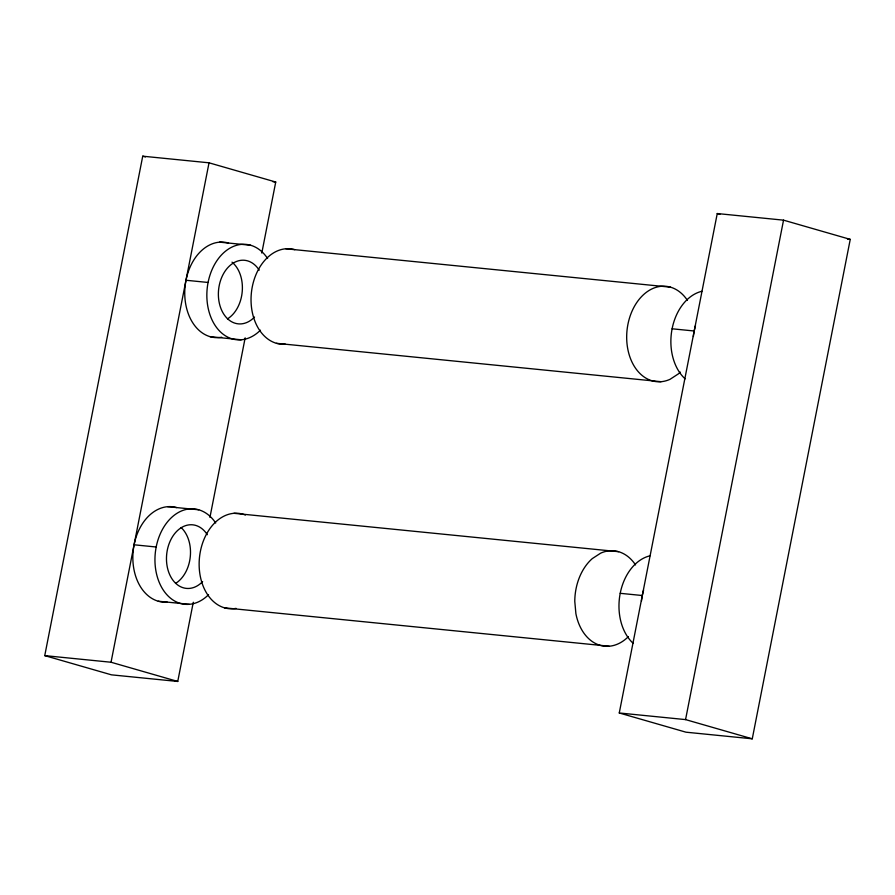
<?xml version="1.0" encoding="UTF-8"?>
<svg xmlns="http://www.w3.org/2000/svg" width="895" height="895" viewBox="0 0 895 895"><rect width="100%" height="100%" fill="white"/><g stroke="black" fill="none" stroke-linecap="round" stroke-linejoin="round"><path stroke-width="1.34" d="M193.286 602.245L177.747 681.453L111.461 674.841L44.75 655.621L142.73 156.189L209.027 162.812L275.738 182.021L261.799 253.039M44.75 655.621L111.036 662.244L209.027 162.812M209.933 517.399L245.163 337.851M619.262 712.979L717.253 213.547L783.539 220.159L850.25 239.379L752.27 738.811L685.973 732.188L619.262 712.979L685.559 719.602L752.27 738.811M685.559 719.602L783.539 220.159M272.975 181.741L275.738 182.021M847.487 239.099L850.25 239.379M219.577 242.153L250.622 245.252M285.863 248.776L670.456 287.161M185.981 280.258L208.076 282.462M672.111 328.789L694.207 330.993M210.146 336.688L241.191 339.787M276.443 343.311L661.036 381.695M167.678 506.682L198.724 509.781M233.964 513.305L618.557 551.689M134.082 544.786L156.177 547.002M620.213 593.318L642.308 595.522M158.247 601.216L189.292 604.315M224.544 607.839L609.137 646.224M717.253 213.547L719.916 214.308M142.73 156.189L145.404 156.961M111.036 662.244L177.747 681.453M167.197 602.111A47.916 34.435 -84.3 0 1 133.165 550.984A47.916 34.435 -84.3 0 1 176.628 507.577M254.527 317.043A31.94 22.957 -84.3 0 1 222.833 312.579A31.94 22.957 -84.3 0 1 227.252 268.299A31.94 22.957 -84.3 0 1 259.203 270.167M232.029 262.157A31.94 22.957 -84.3 0 1 242.254 291.311A31.94 22.957 -84.3 0 1 227.453 318.889M181.126 527.547A31.94 22.957 -84.3 0 1 190.288 556.668A31.94 22.957 -84.3 0 1 175.554 583.417M260.445 330.177A47.916 34.435 -84.3 0 1 213.39 322.569A47.916 34.435 -84.3 0 1 219.969 256.641A47.916 34.435 -84.3 0 1 267.594 258.465M221.669 337.236A47.916 34.435 -84.3 0 1 184.918 288.235A47.916 34.435 -84.3 0 1 228.527 243.048M208.546 594.705A47.916 34.435 -84.3 0 1 161.492 587.098A47.916 34.435 -84.3 0 1 168.07 521.17A47.916 34.435 -84.3 0 1 215.695 523.004M202.628 581.582A31.94 22.957 -84.3 0 1 170.934 577.118A31.94 22.957 -84.3 0 1 175.353 532.827A31.94 22.957 -84.3 0 1 207.304 534.707M633.224 643.371A47.916 34.435 -84.3 0 1 620.145 593.653A47.916 34.435 -84.3 0 1 649.938 555.829M641.469 601.026A47.916 34.435 -84.3 0 1 643.594 590.163M685.122 378.842A47.916 34.435 -84.3 0 1 672.044 329.125A47.916 34.435 -84.3 0 1 701.837 291.3M693.368 336.498A47.916 34.435 -84.3 0 1 695.493 325.635M285.393 344.195A47.916 34.435 -84.3 0 1 251.361 293.068A47.916 34.435 -84.3 0 1 294.813 249.66M236.067 608.387A47.916 34.435 -84.3 0 1 199.462 557.596A47.916 34.435 -84.3 0 1 245.375 515.039M687.438 300.384A47.916 34.435 -84.3 0 0 642.878 295.272A47.916 34.435 -84.3 0 0 629.509 355.807A47.916 34.435 -84.3 0 0 669.997 379.335L678.365 373.886A47.916 34.435 -84.3 0 0 680.289 372.085M635.539 564.913A47.916 34.435 -84.3 0 0 600.646 553.166L592.277 558.614A47.916 34.435 -84.3 0 0 574.78 601.35L575.888 613.612A47.916 34.435 -84.3 0 0 628.391 636.613"/></g></svg>
